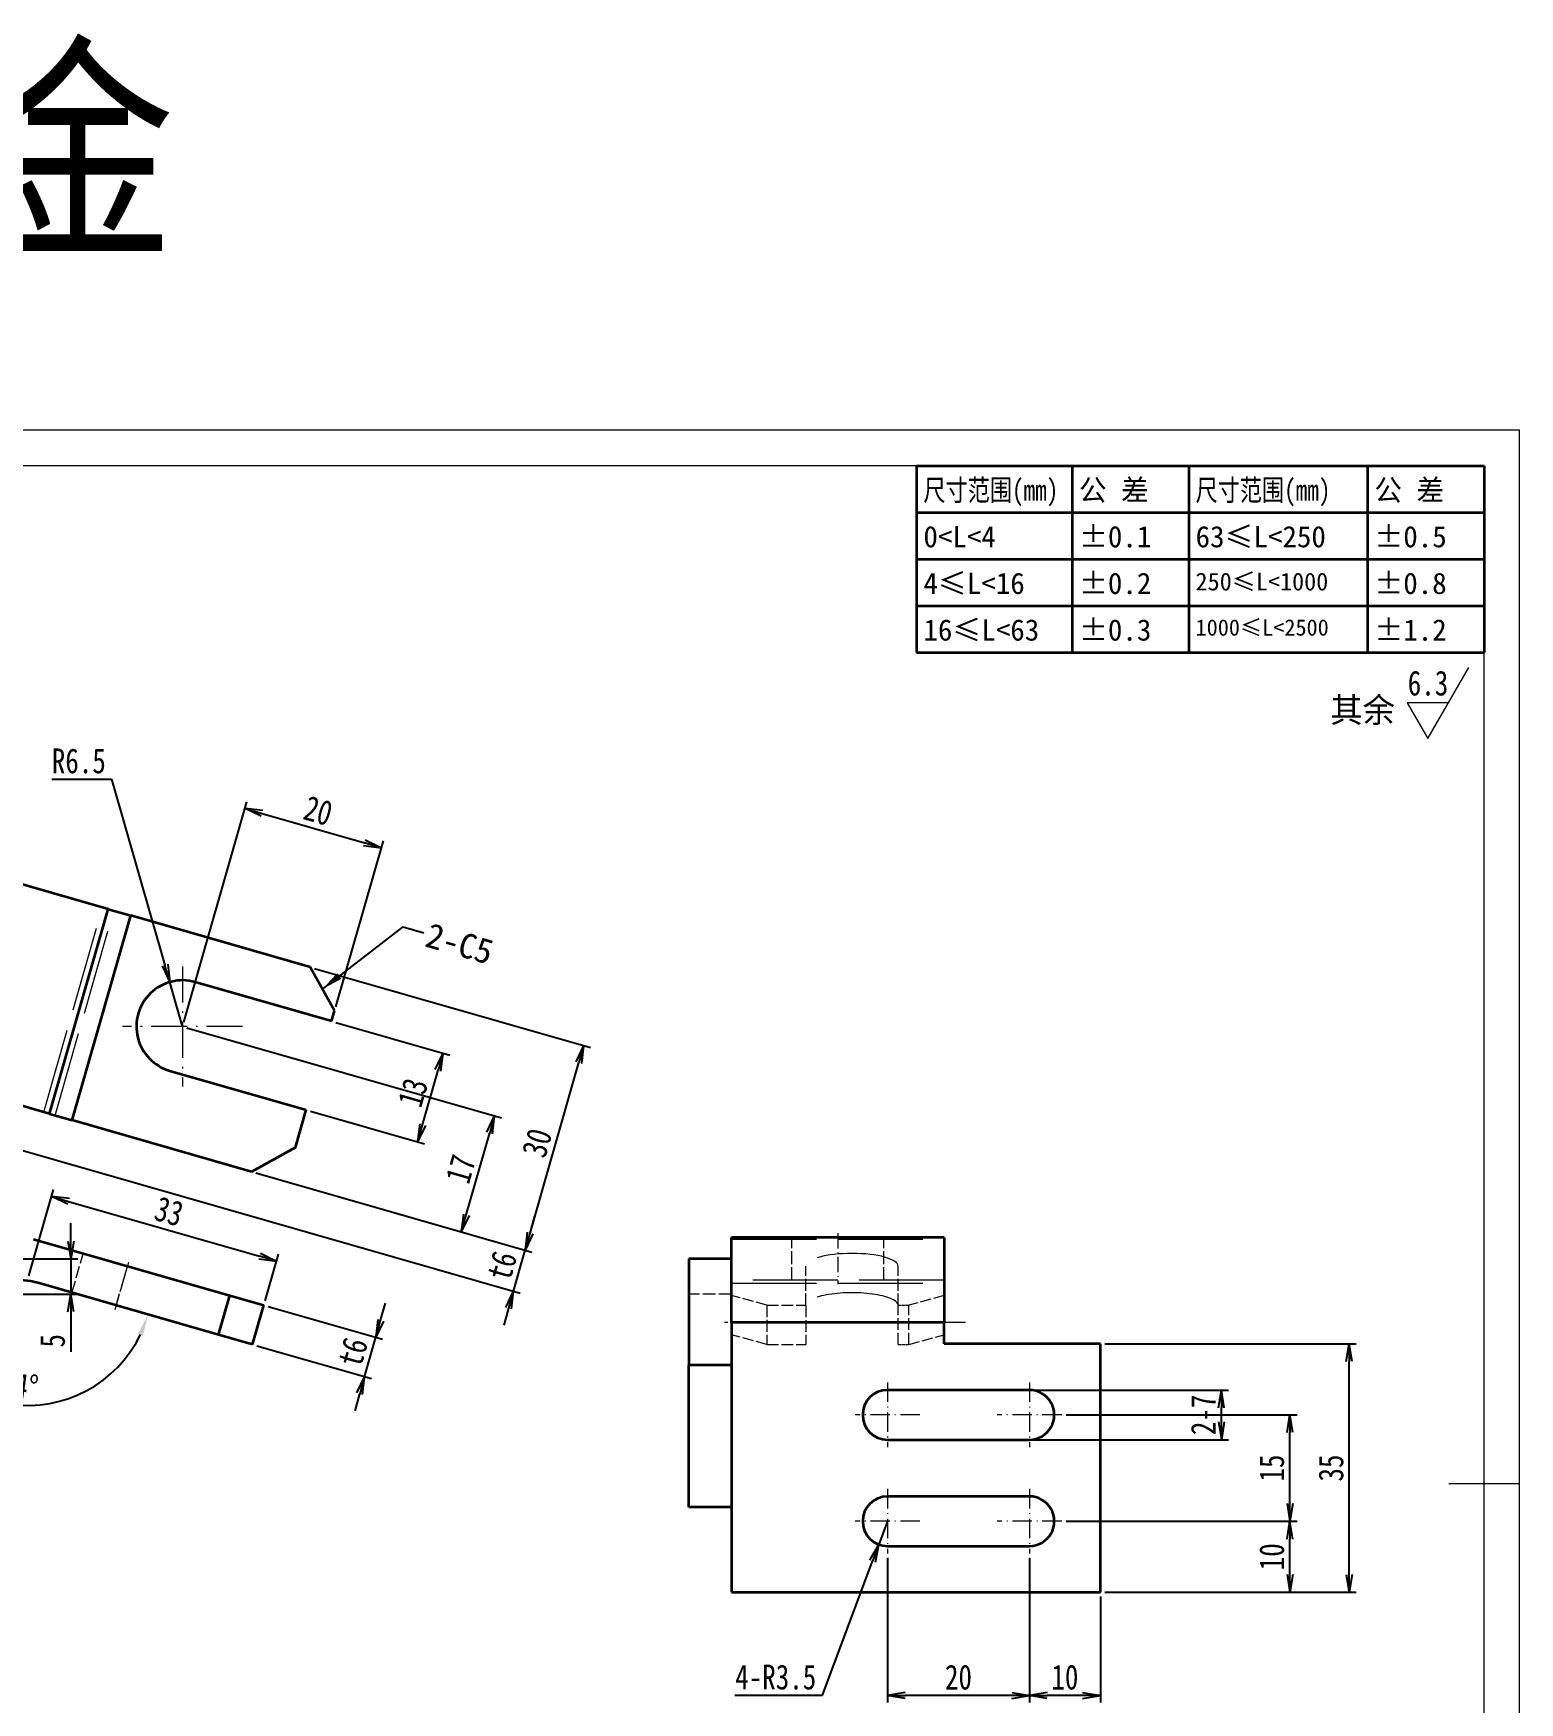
# Model space of a CAD drawing. Header units: millimetres. Extents: x -15766 to 80009, y -9701 to 15159.
# Drawn here: x 437.6 to 647.2, y 11249.4 to 11484.7 of the extents above; entities that cross this region are included whole.
import ezdxf
from ezdxf.enums import TextEntityAlignment as Align

# ---------------------------------------------------------------- set-up
doc = ezdxf.new("R2010")
doc.units = ezdxf.units.MM
for name, pattern in [('CENTER-HOKUTO_1', [16, 13, -1, 1, -1]), ('DASHDOT', [18.5, 12, -3, 0.5, -3]), ('DASHED', [15, 12, -3]), ('HIDDEN-HOKUTO_1', [2, 1, -1]), ('虚线', [2, 1, -1])]:
    doc.linetypes.add(name, pattern=pattern)
doc.layers.get('DEFPOINTS').update_dxf_attribs({"lineweight": 18})
for name, color, linetype, lineweight in [('AM_7', 2, 'CENTER-HOKUTO_1', 18), ('AM_HID', 1, 'HIDDEN-HOKUTO_1', 18), ('AM_VIS', 7, 'Continuous', 18), ('CDRAFT0', 7, 'Continuous', 18), ('DIM', 253, 'Continuous', 20), ('title_frame', 7, 'Continuous', 18), ('word_dim', 9, 'Continuous', 18), ('尺寸线层', 3, 'Continuous', 18), ('粗实线层', 7, 'Continuous', 35), ('粗实线层_1', 7, 'Continuous', 15), ('虚线层', 6, '虚线', 18)]:
    doc.layers.add(name, color=color, linetype=linetype, lineweight=lineweight)
doc.styles.add('DIM', font='', dxfattribs={"width": 0.8})
doc.styles.get('DIM').set_extended_font_data('NSimSun')
doc.dimstyles.new('1-1', dxfattribs={"dimtxt": 3.5, "dimasz": 3, "dimexe": 1, "dimexo": 0, "dimgap": 1, "dimtad": 1, "dimdsep": 46, "dimtxsty": 'DIM', "dimblk": '_CAXARROW', "dimcen": 0, "dimdle": 6, "dimclrd": 256, "dimclre": 256, "dimclrt": 3, "dimazin": 2, "dimtfac": 0.707107, "dimtmove": 0, "dimatfit": 3, "dimfxl": 0, "dimfrac": 2, "dimtolj": 1, "dimarcsym": 0})
doc.dimstyles.new('1-1$0', dxfattribs={"dimtxt": 3.5, "dimasz": 2.5, "dimexe": 1, "dimexo": 0.625, "dimgap": 0.8, "dimtad": 1, "dimdsep": 46, "dimtxsty": 'DIM', "dimblk": 'OPEN', "dimcen": 0, "dimdle": 5, "dimclrd": 256, "dimclre": 256, "dimclrt": 3, "dimazin": 3, "dimtfac": 0.5, "dimtmove": 0, "dimatfit": 3, "dimldrblk": 'OPEN', "dimfxl": 0, "dimtolj": 1, "dimarcsym": 0})
doc.dimstyles.new('1-1$4', dxfattribs={"dimtxt": 3.5, "dimasz": 2.5, "dimexe": 1, "dimexo": 0.625, "dimgap": 0.8, "dimtad": 1, "dimtih": 1, "dimtoh": 1, "dimzin": 12, "dimdsep": 46, "dimtxsty": 'DIM', "dimblk": 'OPEN', "dimcen": 0, "dimdle": 5, "dimclrd": 256, "dimclre": 256, "dimclrt": 3, "dimazin": 3, "dimtfac": 0.5, "dimtmove": 0, "dimatfit": 3, "dimldrblk": 'OPEN', "dimfxl": 0, "dimtolj": 1, "dimarcsym": 0})

# ---------------------------------------------------------------- blocks, each defined once
blk = doc.blocks.new('*X6')
at = {"layer": 'CDRAFT0'}
for p, q in [((420, 297), (0, 297)), ((420, 0), (420, 297))]:
    blk.add_line(p, q, dxfattribs=at)
at = {"layer": '粗实线层_1'}
for p, q in [((415, 292), (25, 292)), ((415, 5), (415, 292)), ((420, 148.5), (410, 148.5))]:
    blk.add_line(p, q, dxfattribs=at)
blk = doc.blocks.new('自由公差_1')
at = {"layer": '粗实线层'}
for p, q in [((-80, 0), (0, 0)), ((-80, 0), (-80, -26.3)), ((-58.08, 0), (-58.08, -26.3)), ((-41.64, 0), (-41.64, -26.3)), ((-16.44, 0), (-16.44, -26.3)), ((0, 0), (0, -26.3)), ((-80, -6.58), (0, -6.58)), ((-80, -13.15), (0, -13.15)), ((-80, -19.73), (0, -19.73)), ((-80, -26.3), (0, -26.3))]:
    blk.add_line(p, q, dxfattribs=at)
at = {"layer": '尺寸线层', "linetype": 'Continuous', "attachment_point": 1, "line_spacing_factor": 0.9}
for s, insert, char_height, width in [('{\\W0.8;尺寸范围(mm)}', (-79.04, -1.92), 3, 22.6032), ('公 差', (-57.12, -1.92), 3, 22.6032), ('{\\W0.8;尺寸范围(mm)}', (-40.68, -1.92), 3, 22.6032), ('公 差', (-15.48, -1.92), 3, 22.6032), ('0<L<4', (-79.04, -8.49), 3, 22.6032), ('%%P0.1', (-57.12, -8.49), 3, 12.7119), ('63≤L<250', (-40.68, -8.49), 3, 22.6032), ('%%P0.5', (-15.48, -8.49), 3, 12.5771), ('4≤L<16', (-79.04, -15.07), 3, 22.6032), ('%%P0.2', (-57.12, -15.07), 3, 12.4769), ('250≤L<1000', (-40.68, -15.07), 2.5, 22.6032), ('%%P0.8', (-15.48, -15.07), 3, 13.0759), ('16≤L<63', (-79.04, -21.64), 3, 22.6032), ('%%P0.3', (-57.12, -21.64), 3, 12.7119), ('1000≤L<2500', (-40.68, -21.64), 2.3, 22.6032), ('%%P1.2', (-15.48, -21.64), 3, 12.8764)]:
    blk.add_mtext(s, dxfattribs=dict(at, insert=insert, char_height=char_height, width=width))
blk = doc.blocks.new('_OPEN')
at = {"color": 0, "linetype": 'ByBlock', "lineweight": -2}
for p, q in [((-1, 0.166667), (0, 0)), ((-1, -0.166667), (0, 0)), ((0, 0), (-1, 0))]:
    blk.add_line(p, q, dxfattribs=at)
blk = doc.blocks.new('*D103')
at = {"layer": 'DEFPOINTS', "color": 0, "transparency": 16777216}
for p in [(471.93, 11311.66), (436.83, 11308.98), (470.15, 11305.43)]:
    blk.add_point(p, dxfattribs=at)
at = {"layer": 'DIM', "linetype": 'Continuous', "lineweight": -2, "transparency": 16777216}
for p, q in [((437.01, 11309.58), (440.48, 11321.72)), ((442.61, 11320.07), (469.53, 11312.35)), ((470.32, 11306.03), (472.21, 11312.63))]:
    blk.add_line(p, q, dxfattribs=at)
at = {"layer": 'DIM', "lineweight": -2, "transparency": 16777216, "xscale": 2.5, "yscale": 2.5, "zscale": 2.5}
for p, rotation in [((440.21, 11320.75), 164.0118487559746), ((471.93, 11311.66), 344.0118487559746)]:
    blk.add_blockref('_OPEN', p, dxfattribs=dict(at, rotation=rotation))
at = {"layer": 'DIM', "color": 3, "transparency": 16777216, "insert": (456.77, 11318.66), "char_height": 3.5, "attachment_point": 5, "rotation": 344.0118, "style": 'DIM'}
blk.add_mtext('\\A1;33', dxfattribs=at)
blk = doc.blocks.new('_CAXARROW')
blk.add_hatch(color=0).paths.add_polyline_path([(0, 0), (-1, 0.125), (-1, -0.125)], flags=0)
blk = doc.blocks.new('*D104')
at = {"layer": 'DEFPOINTS', "color": 0, "transparency": 16777216}
for p in [(308.83, 11308.98), (435.15, 11308.98), (438.45, 11308.52), (463.75, 11301.26), (426.62, 11294.57)]:
    blk.add_point(p, dxfattribs=at)
at = {"layer": 'DIM', "linetype": 'Continuous', "lineweight": -2, "transparency": 16777216}
blk.add_arc((436.83, 11308.98), 17.67, 189.7406, 334.26, dxfattribs=at)
at = {"layer": 'DIM', "lineweight": -2, "transparency": 16777216, "xscale": 3, "yscale": 3, "zscale": 3}
for p, rotation in [((419.17, 11308.98), 94.87038012568046), ((453.82, 11304.11), 69.13030084714102)]:
    blk.add_blockref('_CAXARROW', p, dxfattribs=dict(at, rotation=rotation))
at = {"layer": 'DIM', "color": 3, "transparency": 16777216, "insert": (434.76, 11294.21), "char_height": 3.5, "attachment_point": 5, "rotation": 352.0003, "style": 'DIM'}
blk.add_mtext('\\A1;164°', dxfattribs=at)
blk = doc.blocks.new('*D107')
at = {"layer": 'DEFPOINTS', "color": 0, "transparency": 16777216}
for p in [(470.15, 11305.43), (485.91, 11300.91), (468.56, 11299.89)]:
    blk.add_point(p, dxfattribs=at)
at = {"layer": 'DIM', "linetype": 'Continuous', "lineweight": -2, "transparency": 16777216}
for p, q in [((470.75, 11305.26), (486.88, 11300.63)), ((486.6, 11303.31), (487.29, 11305.71)), ((484.33, 11295.36), (485.91, 11300.91)), ((469.16, 11299.71), (485.29, 11295.09)), ((483.64, 11292.96), (482.95, 11290.56))]:
    blk.add_line(p, q, dxfattribs=at)
at = {"layer": 'DIM', "lineweight": -2, "transparency": 16777216, "xscale": 2.5, "yscale": 2.5, "zscale": 2.5}
for p, rotation in [((485.91, 11300.91), 253.9993028469677), ((484.33, 11295.36), 73.99930284696771)]:
    blk.add_blockref('_OPEN', p, dxfattribs=dict(at, rotation=rotation))
at = {"layer": 'DIM', "color": 3, "transparency": 16777216, "insert": (482.67, 11298.84), "char_height": 3.5, "attachment_point": 5, "rotation": 73.9993, "style": 'DIM'}
blk.add_mtext('\\A1;t6', dxfattribs=at)
blk = doc.blocks.new('*D111')
at = {"layer": 'DEFPOINTS', "color": 0, "transparency": 16777216}
for p in [(429.83, 11311.98), (442.91, 11311.98), (429.83, 11306.98)]:
    blk.add_point(p, dxfattribs=at)
at = {"layer": 'DIM', "linetype": 'Continuous', "lineweight": -2, "transparency": 16777216}
for p, q in [((442.91, 11314.48), (442.91, 11316.98)), ((430.46, 11311.98), (443.91, 11311.98)), ((442.91, 11311.98), (442.91, 11306.98)), ((430.46, 11306.98), (443.91, 11306.98)), ((442.91, 11304.48), (442.91, 11298.87))]:
    blk.add_line(p, q, dxfattribs=at)
at = {"layer": 'DIM', "lineweight": -2, "transparency": 16777216, "xscale": 2.5, "yscale": 2.5, "zscale": 2.5}
for p, rotation in [((442.91, 11311.98), 270), ((442.91, 11306.98), 90)]:
    blk.add_blockref('_OPEN', p, dxfattribs=dict(at, rotation=rotation))
at = {"layer": 'DIM', "color": 3, "transparency": 16777216, "insert": (440.36, 11300.42), "char_height": 3.5, "attachment_point": 5, "rotation": 90, "style": 'DIM'}
blk.add_mtext('\\A1;5', dxfattribs=at)
blk = doc.blocks.new('*D112')
at = {"layer": 'DEFPOINTS', "color": 0, "transparency": 16777216}
for p in [(476.67, 11353.09), (515.24, 11342.03), (468.4, 11324.25)]:
    blk.add_point(p, dxfattribs=at)
at = {"layer": 'DIM', "linetype": 'Continuous', "lineweight": -2, "transparency": 16777216}
for p, q in [((477.27, 11352.91), (516.2, 11341.75)), ((507.66, 11315.59), (514.55, 11339.62)), ((469, 11324.08), (507.93, 11312.91))]:
    blk.add_line(p, q, dxfattribs=at)
at = {"layer": 'DIM', "lineweight": -2, "transparency": 16777216, "xscale": 2.5, "yscale": 2.5, "zscale": 2.5}
for p, rotation in [((515.24, 11342.03), 74.00057022967104), ((506.97, 11313.19), 254.000570229671)]:
    blk.add_blockref('_OPEN', p, dxfattribs=dict(at, rotation=rotation))
at = {"layer": 'DIM', "color": 3, "transparency": 16777216, "insert": (508.65, 11328.31), "char_height": 3.5, "attachment_point": 5, "rotation": 74.0006, "style": 'DIM'}
blk.add_mtext('\\A1;30', dxfattribs=at)
blk = doc.blocks.new('*D113')
at = {"layer": 'DEFPOINTS', "color": 0, "transparency": 16777216}
for p in [(458.67, 11344.72), (502.66, 11332.11), (468.4, 11324.25)]:
    blk.add_point(p, dxfattribs=at)
at = {"layer": 'DIM', "linetype": 'Continuous', "lineweight": -2, "transparency": 16777216}
for p, q in [((459.27, 11344.55), (503.62, 11331.84)), ((498.66, 11318.17), (501.97, 11329.71)), ((469, 11324.08), (498.93, 11315.49))]:
    blk.add_line(p, q, dxfattribs=at)
at = {"layer": 'DIM', "lineweight": -2, "transparency": 16777216, "xscale": 2.5, "yscale": 2.5, "zscale": 2.5}
for p, rotation in [((502.66, 11332.11), 74.00057022967104), ((497.97, 11315.77), 254.000570229671)]:
    blk.add_blockref('_OPEN', p, dxfattribs=dict(at, rotation=rotation))
at = {"layer": 'DIM', "color": 3, "transparency": 16777216, "insert": (497.86, 11324.64), "char_height": 3.5, "attachment_point": 5, "rotation": 74.0006, "style": 'DIM'}
blk.add_mtext('\\A1;17', dxfattribs=at)
blk = doc.blocks.new('*D114')
at = {"layer": 'DEFPOINTS', "color": 0, "transparency": 16777216}
for p in [(486.7, 11369.92), (480.1, 11346.9), (458.67, 11344.72)]:
    blk.add_point(p, dxfattribs=at)
at = {"layer": 'DIM', "linetype": 'Continuous', "lineweight": -2, "transparency": 16777216}
for p, q in [((458.84, 11345.33), (467.75, 11376.4)), ((469.88, 11374.75), (484.3, 11370.61)), ((480.27, 11347.5), (486.98, 11370.89))]:
    blk.add_line(p, q, dxfattribs=at)
at = {"layer": 'DIM', "lineweight": -2, "transparency": 16777216, "xscale": 2.5, "yscale": 2.5, "zscale": 2.5}
for p, rotation in [((467.48, 11375.44), 164.0005702297511), ((486.7, 11369.92), 344.0005702297511)]:
    blk.add_blockref('_OPEN', p, dxfattribs=dict(at, rotation=rotation))
at = {"layer": 'DIM', "color": 3, "transparency": 16777216, "insert": (477.79, 11375.13), "char_height": 3.5, "attachment_point": 5, "rotation": 344.0006, "style": 'DIM'}
blk.add_mtext('\\A1;20', dxfattribs=at)
blk = doc.blocks.new('*D115')
at = {"layer": 'DEFPOINTS', "color": 0, "transparency": 16777216}
for p in [(433.9, 11327.9), (468.4, 11324.25), (506.97, 11313.19)]:
    blk.add_point(p, dxfattribs=at)
at = {"layer": 'DIM', "linetype": 'Continuous', "lineweight": -2, "transparency": 16777216}
for p, q in [((434.5, 11327.73), (506.28, 11307.15)), ((469, 11324.08), (507.93, 11312.91)), ((507.66, 11315.59), (508.35, 11318)), ((505.32, 11307.42), (506.97, 11313.19)), ((504.63, 11305.02), (503.94, 11302.62))]:
    blk.add_line(p, q, dxfattribs=at)
at = {"layer": 'DIM', "lineweight": -2, "transparency": 16777216, "xscale": 2.5, "yscale": 2.5, "zscale": 2.5}
for p, rotation in [((506.97, 11313.19), 254.000570229671), ((505.32, 11307.42), 74.00057022967107)]:
    blk.add_blockref('_OPEN', p, dxfattribs=dict(at, rotation=rotation))
at = {"layer": 'DIM', "color": 3, "transparency": 16777216, "insert": (503.69, 11311.01), "char_height": 3.5, "attachment_point": 5, "rotation": 74.0006, "style": 'DIM'}
blk.add_mtext('\\A1;t6', dxfattribs=at)
blk = doc.blocks.new('*D116')
at = {"layer": 'DEFPOINTS', "color": 0, "transparency": 16777216}
for p in [(479.69, 11345.46), (495.39, 11340.96), (476.1, 11332.96)]:
    blk.add_point(p, dxfattribs=at)
at = {"layer": 'DIM', "linetype": 'Continuous', "lineweight": -2, "transparency": 16777216}
for p, q in [((480.29, 11345.29), (496.36, 11340.68)), ((492.5, 11330.86), (494.71, 11338.55)), ((476.7, 11332.79), (492.77, 11328.18))]:
    blk.add_line(p, q, dxfattribs=at)
at = {"layer": 'DIM', "lineweight": -2, "transparency": 16777216, "xscale": 2.5, "yscale": 2.5, "zscale": 2.5}
for p, rotation in [((495.39, 11340.96), 74.00057022967104), ((491.81, 11328.46), 254.000570229671)]:
    blk.add_blockref('_OPEN', p, dxfattribs=dict(at, rotation=rotation))
at = {"layer": 'DIM', "color": 3, "transparency": 16777216, "insert": (491.15, 11335.41), "char_height": 3.5, "attachment_point": 5, "rotation": 74.0006, "style": 'DIM'}
blk.add_mtext('\\A1;13', dxfattribs=at)
blk = doc.blocks.new('*D117')
at = {"layer": 'DEFPOINTS', "color": 0, "transparency": 16777216}
for p in [(456.87, 11350.97), (458.67, 11344.72)]:
    blk.add_point(p, dxfattribs=at)
at = {"layer": 'DIM', "linetype": 'Continuous', "lineweight": -2, "transparency": 16777216}
for p, q in [((440.25, 11379.58), (448.64, 11379.58)), ((448.64, 11379.58), (456.18, 11353.37)), ((458.67, 11344.72), (456.87, 11350.97))]:
    blk.add_line(p, q, dxfattribs=at)
at = {"layer": 'DIM', "lineweight": -2, "transparency": 16777216, "xscale": 2.5, "yscale": 2.5, "zscale": 2.5, "rotation": 286.0454332239885}
blk.add_blockref('_OPEN', (456.87, 11350.97), dxfattribs=at)
at = {"layer": 'DIM', "color": 3, "transparency": 16777216, "insert": (444.05, 11382.13), "char_height": 3.5, "attachment_point": 5, "style": 'DIM'}
blk.add_mtext('\\A1;R6.5', dxfattribs=at)
blk = doc.blocks.new('*D122')
at = {"layer": 'DEFPOINTS', "color": 0, "transparency": 16777216}
for p in [(588.05, 11299.98), (623.13, 11299.98), (588.05, 11264.98)]:
    blk.add_point(p, dxfattribs=at)
at = {"layer": 'DIM', "linetype": 'Continuous', "lineweight": -2, "transparency": 16777216}
for p, q in [((588.67, 11299.98), (624.13, 11299.98)), ((623.13, 11267.48), (623.13, 11297.48)), ((588.67, 11264.98), (624.13, 11264.98))]:
    blk.add_line(p, q, dxfattribs=at)
at = {"layer": 'DIM', "lineweight": -2, "transparency": 16777216, "xscale": 2.5, "yscale": 2.5, "zscale": 2.5}
for p, rotation in [((623.13, 11299.98), 90), ((623.13, 11264.98), 270)]:
    blk.add_blockref('_OPEN', p, dxfattribs=dict(at, rotation=rotation))
at = {"layer": 'DIM', "color": 3, "transparency": 16777216, "insert": (620.58, 11282.48), "char_height": 3.5, "attachment_point": 5, "rotation": 90, "style": 'DIM'}
blk.add_mtext('\\A1;35', dxfattribs=at)
blk = doc.blocks.new('*D123')
at = {"layer": 'DEFPOINTS', "color": 0, "transparency": 16777216}
for p in [(578.05, 11270.43), (588.05, 11264.98), (578.05, 11250.44)]:
    blk.add_point(p, dxfattribs=at)
at = {"layer": 'DIM', "linetype": 'Continuous', "lineweight": -2, "transparency": 16777216}
for p, q in [((578.05, 11269.81), (578.05, 11249.44)), ((588.05, 11264.36), (588.05, 11249.44)), ((585.55, 11250.44), (580.55, 11250.44))]:
    blk.add_line(p, q, dxfattribs=at)
at = {"layer": 'DIM', "lineweight": -2, "transparency": 16777216, "xscale": 2.5, "yscale": 2.5, "zscale": 2.5, "rotation": 180}
blk.add_blockref('_OPEN', (578.05, 11250.44), dxfattribs=at)
at = {"layer": 'DIM', "lineweight": -2, "transparency": 16777216, "xscale": 2.5, "yscale": 2.5, "zscale": 2.5}
blk.add_blockref('_OPEN', (588.05, 11250.44), dxfattribs=at)
at = {"layer": 'DIM', "color": 3, "transparency": 16777216, "insert": (583.05, 11252.99), "char_height": 3.5, "attachment_point": 5, "style": 'DIM'}
blk.add_mtext('\\A1;10', dxfattribs=at)
blk = doc.blocks.new('*D124')
at = {"layer": 'DEFPOINTS', "color": 0, "transparency": 16777216}
for p in [(558.05, 11270.43), (578.05, 11270.43), (558.05, 11250.44)]:
    blk.add_point(p, dxfattribs=at)
at = {"layer": 'DIM', "linetype": 'Continuous', "lineweight": -2, "transparency": 16777216}
for p, q in [((558.05, 11269.81), (558.05, 11249.44)), ((578.05, 11269.81), (578.05, 11249.44)), ((575.55, 11250.44), (560.55, 11250.44))]:
    blk.add_line(p, q, dxfattribs=at)
at = {"layer": 'DIM', "lineweight": -2, "transparency": 16777216, "xscale": 2.5, "yscale": 2.5, "zscale": 2.5, "rotation": 180}
blk.add_blockref('_OPEN', (558.05, 11250.44), dxfattribs=at)
at = {"layer": 'DIM', "lineweight": -2, "transparency": 16777216, "xscale": 2.5, "yscale": 2.5, "zscale": 2.5}
blk.add_blockref('_OPEN', (578.05, 11250.44), dxfattribs=at)
at = {"layer": 'DIM', "color": 3, "transparency": 16777216, "insert": (568.05, 11252.99), "char_height": 3.5, "attachment_point": 5, "style": 'DIM'}
blk.add_mtext('\\A1;20', dxfattribs=at)
blk = doc.blocks.new('*D125')
at = {"layer": 'DEFPOINTS', "color": 0, "transparency": 16777216}
for p in [(582.6, 11274.98), (614.78, 11274.98), (588.05, 11264.98)]:
    blk.add_point(p, dxfattribs=at)
at = {"layer": 'DIM', "linetype": 'Continuous', "lineweight": -2, "transparency": 16777216}
for p, q in [((583.23, 11274.98), (615.78, 11274.98)), ((614.78, 11267.48), (614.78, 11272.48)), ((588.67, 11264.98), (615.78, 11264.98))]:
    blk.add_line(p, q, dxfattribs=at)
at = {"layer": 'DIM', "lineweight": -2, "transparency": 16777216, "xscale": 2.5, "yscale": 2.5, "zscale": 2.5}
for p, rotation in [((614.78, 11274.98), 90), ((614.78, 11264.98), 270)]:
    blk.add_blockref('_OPEN', p, dxfattribs=dict(at, rotation=rotation))
at = {"layer": 'DIM', "color": 3, "transparency": 16777216, "insert": (612.23, 11269.98), "char_height": 3.5, "attachment_point": 5, "rotation": 90, "style": 'DIM'}
blk.add_mtext('\\A1;10', dxfattribs=at)
blk = doc.blocks.new('*D126')
at = {"layer": 'DEFPOINTS', "color": 0, "transparency": 16777216}
for p in [(582.6, 11289.98), (614.78, 11289.98), (582.6, 11274.98)]:
    blk.add_point(p, dxfattribs=at)
at = {"layer": 'DIM', "linetype": 'Continuous', "lineweight": -2, "transparency": 16777216}
for p, q in [((583.23, 11289.98), (615.78, 11289.98)), ((614.78, 11277.48), (614.78, 11287.48)), ((583.23, 11274.98), (615.78, 11274.98))]:
    blk.add_line(p, q, dxfattribs=at)
at = {"layer": 'DIM', "lineweight": -2, "transparency": 16777216, "xscale": 2.5, "yscale": 2.5, "zscale": 2.5}
for p, rotation in [((614.78, 11289.98), 90), ((614.78, 11274.98), 270)]:
    blk.add_blockref('_OPEN', p, dxfattribs=dict(at, rotation=rotation))
at = {"layer": 'DIM', "color": 3, "transparency": 16777216, "insert": (612.23, 11282.48), "char_height": 3.5, "attachment_point": 5, "rotation": 90, "style": 'DIM'}
blk.add_mtext('\\A1;15', dxfattribs=at)
blk = doc.blocks.new('*D127')
at = {"layer": 'DEFPOINTS', "color": 0, "transparency": 16777216}
for p in [(578.05, 11293.48), (605.11, 11293.48), (578.05, 11286.48)]:
    blk.add_point(p, dxfattribs=at)
at = {"layer": 'DIM', "linetype": 'Continuous', "lineweight": -2, "transparency": 16777216}
for p, q in [((578.67, 11293.48), (606.11, 11293.48)), ((605.11, 11288.98), (605.11, 11290.98)), ((578.67, 11286.48), (606.11, 11286.48))]:
    blk.add_line(p, q, dxfattribs=at)
at = {"layer": 'DIM', "lineweight": -2, "transparency": 16777216, "xscale": 2.5, "yscale": 2.5, "zscale": 2.5}
for p, rotation in [((605.11, 11293.48), 90), ((605.11, 11286.48), 270)]:
    blk.add_blockref('_OPEN', p, dxfattribs=dict(at, rotation=rotation))
at = {"layer": 'DIM', "color": 3, "transparency": 16777216, "insert": (602.56, 11289.98), "char_height": 3.5, "attachment_point": 5, "rotation": 90, "style": 'DIM'}
blk.add_mtext('\\A1;2-7', dxfattribs=at)
blk = doc.blocks.new('*D128')
at = {"layer": 'DEFPOINTS', "color": 0, "transparency": 16777216}
for p in [(558.05, 11274.98), (556.82, 11271.7)]:
    blk.add_point(p, dxfattribs=at)
at = {"layer": 'DIM', "linetype": 'Continuous', "lineweight": -2, "transparency": 16777216}
for p, q in [((558.05, 11274.98), (556.82, 11271.7)), ((548.87, 11250.45), (555.95, 11269.36)), ((536.51, 11250.45), (548.87, 11250.45))]:
    blk.add_line(p, q, dxfattribs=at)
at = {"layer": 'DIM', "lineweight": -2, "transparency": 16777216, "xscale": 2.5, "yscale": 2.5, "zscale": 2.5, "rotation": 69.48065657967841}
blk.add_blockref('_OPEN', (556.82, 11271.7), dxfattribs=at)
at = {"layer": 'DIM', "color": 3, "transparency": 16777216, "insert": (542.29, 11253), "char_height": 3.5, "attachment_point": 5, "style": 'DIM'}
blk.add_mtext('\\A1;4-R3.5', dxfattribs=at)

msp = doc.modelspace()

# ---------------------------------------------------------------- linework, layer by layer
at = {"layer": 'AM_7', "linetype": 'DASHDOT', "lineweight": 13, "ltscale": 0.422501}
msp.add_line((458.66904, 11353.17446), (458.66904, 11336.27444), dxfattribs=at)
at = {"layer": 'AM_7', "linetype": 'DASHDOT', "lineweight": 13, "ltscale": 0.42251}
msp.add_line((467.12021, 11344.72439), (450.21982, 11344.72439), dxfattribs=at)
at = {"layer": 'AM_7', "linetype": 'DASHDOT', "lineweight": 13, "ltscale": 0.180011}
msp.add_line((551.04945, 11315.58143), (551.04945, 11308.381), dxfattribs=at)
at = {"layer": 'AM_7', "linetype": 'DASHDOT', "lineweight": 13, "ltscale": 0.17302}
msp.add_line((449.1725, 11304.84389), (451.07875, 11311.49696), dxfattribs=at)
at = {"layer": 'AM_7', "linetype": 'DASHDOT', "lineweight": 13}
msp.add_line((569.04945, 11302.98134), (533.04945, 11302.98134), dxfattribs=at)
at = {"layer": 'AM_7', "linetype": 'DASHDOT', "lineweight": 13, "ltscale": 0.227502}
for p, q in [((558.04945, 11294.53139), (558.04945, 11285.43129)), ((578.04945, 11294.53139), (578.04945, 11285.43129)), ((558.04945, 11279.53139), (558.04945, 11270.43129)), ((578.04945, 11279.53139), (578.04945, 11270.43129))]:
    msp.add_line(p, q, dxfattribs=at)
at = {"layer": 'AM_7', "linetype": 'DASHDOT', "lineweight": 13, "ltscale": 0.22749}
for p, q in [((562.60024, 11289.98134), (553.50063, 11289.98134)), ((582.60024, 11289.98134), (573.50063, 11289.98134)), ((562.60024, 11274.98134), (553.50063, 11274.98134)), ((582.60024, 11274.98134), (573.50063, 11274.98134))]:
    msp.add_line(p, q, dxfattribs=at)
at = {"layer": 'AM_HID', "linetype": 'DASHED', "lineweight": 13}
for p, q in [((439.11825, 11332.64553), (447.38779, 11361.48342)), ((440.7081, 11332.1896), (448.97763, 11361.02749)), ((536.04945, 11314.74916), (566.04945, 11314.74916)), ((566.04945, 11308.98134), (536.04945, 11308.98134)), ((536.04945, 11308.51674), (566.04945, 11308.51674)), ((566.04945, 11302.98134), (536.04945, 11302.98134)), ((536.04945, 11276.98134), (536.04945, 11296.98134))]:
    msp.add_line(p, q, dxfattribs=at)
at = {"layer": 'AM_HID', "linetype": 'DASHED', "lineweight": 13, "ltscale": 0.15}
for p, q in [((544.54945, 11308.98134), (544.54945, 11314.98134)), ((557.54945, 11308.98134), (557.54945, 11314.98134)), ((536.04945, 11306.98134), (530.04945, 11306.98134))]:
    msp.add_line(p, q, dxfattribs=at)
at = {"layer": 'AM_HID', "linetype": 'DASHED', "lineweight": 13, "ltscale": 0.144185}
msp.add_line((443.08266, 11307.19008), (444.6725, 11312.73402), dxfattribs=at)
at = {"layer": 'AM_HID', "linetype": 'DASHED', "lineweight": 13, "ltscale": 0.375}
msp.add_line((536.04945, 11311.98134), (536.04945, 11296.98134), dxfattribs=at)
at = {"layer": 'AM_HID', "linetype": 'DASHED', "lineweight": 13, "ltscale": 0.144191}
for p, q in [((449.3307, 11305.39833), (450.92055, 11310.94252)), ((449.3307, 11305.39833), (450.92055, 11310.94252)), ((465.34047, 11306.808), (463.75063, 11301.26381))]:
    msp.add_line(p, q, dxfattribs=at)
at = {"layer": 'AM_HID', "linetype": 'DASHED', "lineweight": 13, "ltscale": 0.138605}
for p, q in [((546.54945, 11305.39833), (546.54945, 11310.94252)), ((559.54945, 11305.39833), (559.54945, 11310.94252)), ((541.04945, 11305.42982), (541.04945, 11299.88563)), ((561.04945, 11299.88563), (561.04945, 11305.42982))]:
    msp.add_line(p, q, dxfattribs=at)
at = {"layer": 'AM_HID', "linetype": 'DASHED', "lineweight": 13, "ltscale": 0.129661}
for p, q in [((541.04945, 11305.42982), (536.04945, 11306.808)), ((566.04945, 11306.808), (561.04945, 11305.42982)), ((541.04945, 11299.88563), (536.04945, 11301.26381)), ((561.04945, 11299.88563), (566.04945, 11301.26381))]:
    msp.add_line(p, q, dxfattribs=at)
at = {"layer": 'AM_HID', "linetype": 'DASHED', "lineweight": 13, "ltscale": 0.1375}
for p, q in [((541.04945, 11305.42982), (546.54945, 11305.42982)), ((541.04945, 11299.88563), (546.54945, 11299.88563))]:
    msp.add_line(p, q, dxfattribs=at)
at = {"layer": 'AM_HID', "linetype": 'DASHED', "lineweight": 13, "ltscale": 0.137817}
for p, q in [((546.54945, 11305.39833), (546.54945, 11299.88563)), ((559.54945, 11299.88563), (559.54945, 11305.39833))]:
    msp.add_line(p, q, dxfattribs=at)
at = {"layer": 'AM_HID', "linetype": 'DASHED', "lineweight": 13, "ltscale": 0.0375}
for p, q in [((559.54945, 11305.42982), (561.04945, 11305.42982)), ((559.54945, 11299.88563), (561.04945, 11299.88563))]:
    msp.add_line(p, q, dxfattribs=at)
at = {"layer": 'AM_HID', "linetype": 'DASHED', "lineweight": 13}
for centre, major_axis, start_param, end_param in [((553.04945, 11310.94252), (-6.5, 0), 3.141594064, 6.283186717), ((553.04945, 11305.39833), (6.5, 0), 0.00000141, 3.141594064)]:
    msp.add_ellipse(centre, major_axis=major_axis, ratio=0.275635536, start_param=start_param, end_param=end_param, dxfattribs=at)
at = {"layer": 'AM_VIS', "lineweight": 35}
for p, q in [((448.19833, 11361.251), (337.59482, 11392.96536)), ((439.9288, 11332.41311), (448.19833, 11361.251)), ((443.10849, 11331.50137), (451.37802, 11360.33926)), ((476.67099, 11353.08633), (451.37802, 11360.33926)), ((468.40341, 11324.24844), (443.10849, 11331.50137)), ((437.64516, 11314.74916), (465.33852, 11306.808)), ((566.04945, 11314.98134), (536.04945, 11314.98134)), ((463.75063, 11301.26381), (438.45481, 11308.51699)), ((566.04945, 11302.98134), (536.04945, 11302.98134)), ((536.04945, 11302.98134), (536.04945, 11264.98134)), ((588.04945, 11299.98134), (566.04945, 11299.98134)), ((588.04945, 11264.98134), (588.04945, 11299.98134)), ((530.04945, 11276.98134), (530.04945, 11296.98134)), ((578.04945, 11293.48134), (558.04945, 11293.48134)), ((558.04945, 11286.48134), (578.04945, 11286.48134)), ((578.04945, 11278.48134), (558.04945, 11278.48134)), ((558.04945, 11271.48134), (578.04945, 11271.48134)), ((536.04945, 11264.98134), (588.04945, 11264.98134))]:
    msp.add_line(p, q, dxfattribs=at)
at = {"layer": 'AM_VIS', "lineweight": 35, "ltscale": 0.082696}
for p, q in [((448.19833, 11361.251), (451.37802, 11360.33926)), ((439.9288, 11332.41311), (443.10849, 11331.50137))]:
    msp.add_line(p, q, dxfattribs=at)
at = {"layer": 'AM_VIS', "lineweight": 35, "ltscale": 0.176795}
msp.add_line((480.10068, 11346.90188), (476.67099, 11353.08633), dxfattribs=at)
at = {"layer": 'AM_VIS', "lineweight": 35, "ltscale": 0.499985}
for p, q in [((479.68661, 11345.45999), (460.462, 11350.97268)), ((456.87802, 11338.47622), (476.10263, 11332.96353))]:
    msp.add_line(p, q, dxfattribs=at)
at = {"layer": 'AM_VIS', "lineweight": 35, "ltscale": 0.037504}
msp.add_line((479.68661, 11345.45999), (480.10068, 11346.90188), dxfattribs=at)
at = {"layer": 'AM_VIS', "lineweight": 35, "ltscale": 0.113886}
msp.add_line((439.9288, 11332.41311), (435.54989, 11333.66897), dxfattribs=at)
at = {"layer": 'AM_VIS', "lineweight": 35, "ltscale": 0.137496}
msp.add_line((474.587, 11327.67666), (476.10263, 11332.96353), dxfattribs=at)
at = {"layer": 'AM_VIS', "lineweight": 35, "ltscale": 0.176758}
msp.add_line((474.587, 11327.67666), (468.40341, 11324.24844), dxfattribs=at)
at = {"layer": 'AM_VIS', "lineweight": 35, "ltscale": 0.3}
for p, q in [((536.04945, 11302.98134), (536.04945, 11314.98134)), ((566.04945, 11314.98134), (566.04945, 11302.98134))]:
    msp.add_line(p, q, dxfattribs=at)
at = {"layer": 'AM_VIS', "lineweight": 35, "ltscale": 0.375}
msp.add_line((530.04945, 11311.98134), (530.04945, 11296.98134), dxfattribs=at)
at = {"layer": 'AM_VIS', "lineweight": 35, "ltscale": 0.15}
for p, q in [((536.04945, 11311.98134), (530.04945, 11311.98134)), ((536.04945, 11296.98134), (530.04945, 11296.98134)), ((536.04945, 11276.98134), (530.04945, 11276.98134))]:
    msp.add_line(p, q, dxfattribs=at)
at = {"layer": 'AM_VIS', "lineweight": 35, "ltscale": 0.144177}
msp.add_line((463.75063, 11301.26381), (465.33852, 11306.808), dxfattribs=at)
at = {"layer": 'AM_VIS', "lineweight": 35, "ltscale": 0.125008}
msp.add_line((465.33852, 11306.808), (470.14516, 11305.42982), dxfattribs=at)
at = {"layer": 'AM_VIS', "lineweight": 35, "ltscale": 0.144191}
msp.add_line((468.55531, 11299.88563), (470.14516, 11305.42982), dxfattribs=at)
at = {"layer": 'AM_VIS', "lineweight": 35, "ltscale": 0.075}
msp.add_line((566.04945, 11299.98134), (566.04945, 11302.98134), dxfattribs=at)
at = {"layer": 'AM_VIS', "lineweight": 35, "ltscale": 0.124961}
msp.add_line((468.55531, 11299.88563), (463.75063, 11301.26381), dxfattribs=at)
at = {"layer": 'AM_VIS', "lineweight": 35}
for centre, radius, start, end in [((458.66904, 11344.72439), 6.5, 74.0001819, 254.0001837), ((435.14711, 11296.98158), 12, 74.0001068, 90.0001118), ((558.04945, 11289.98134), 3.5, 90.0000025, 269.9999975), ((578.04945, 11289.98134), 3.5, 269.9999975, 90.0000025), ((558.04945, 11274.98134), 3.5, 90.0000025, 269.9999975), ((578.04945, 11274.98134), 3.5, 269.9999975, 90.0000025)]:
    msp.add_arc(centre, radius, start, end, dxfattribs=at)
at = {"layer": 'DIM'}
for p, q in [((634.20859, 11385.32085), (639.9821, 11395.32085)), ((637.09535, 11390.32085), (631.32184, 11390.32085)), ((631.32184, 11390.32085), (634.20859, 11385.32085))]:
    msp.add_line(p, q, dxfattribs=at)
at = {"layer": '虚线层', "lineweight": 35}
msp.add_line((438.45481, 11308.51699), (436.83453, 11308.98158), dxfattribs=at)

# ---------------------------------------------------------------- block references
at = {"layer": 'title_frame'}
for name, p in [('*X6', (227.15348, 11131.74841)), ('自由公差_1', (642.15348, 11423.74841))]:
    msp.add_blockref(name, p, dxfattribs=at)

# ---------------------------------------------------------------- texts
at = {"layer": 'DIM', "insert": (403.02855, 11480.74263), "char_height": 25, "width": 104.980501, "attachment_point": 1, "style": 'DIM'}
msp.add_mtext('{\\C3;钣金}', dxfattribs=at)
at = {"layer": 'DIM', "color": 3, "insert": (493.63261, 11359.41211), "char_height": 3.5, "attachment_point": 1, "rotation": 344.0005702}
msp.add_mtext('\\A1;2-C5', dxfattribs=at)
at = {"layer": 'DIM', "color": 2, "style": 'DIM', "width": 0.8}
msp.add_attdef('6.3', text='0.0', height=3.5, dxfattribs=at).set_placement((637.09535, 11390.32085), align=Align.BOTTOM_RIGHT)
at = {"layer": 'word_dim', "linetype": 'Continuous', "insert": (620.46863, 11391.08671), "char_height": 3.5, "width": 10.860604, "attachment_point": 1}
msp.add_mtext('{\\C3;其余}', dxfattribs=at)

# ---------------------------------------------------------------- dimensions: what is measured, and where the dimension line sits
at = {"layer": 'DIM'}
dim = msp.add_radius_dim(center=(458.66904, 11344.72439), mpoint=(456.87244, 11350.97117), dimstyle='1-1$4', dxfattribs=at)
dim.commit()
dim.dimension.update_dxf_attribs({"geometry": '*D117', "text_midpoint": (444.04779, 11379.58377), "dimtype": 164})
for base, p1, p2, angle, picture, middle in [((486.70218, 11369.92493), (458.66904, 11344.72439), (480.10068, 11346.90188), 344.0005702, '*D114', (477.79177, 11375.13261)), ((515.23935, 11342.02744), (468.40341, 11324.24844), (476.67273, 11353.08583), 74.0005702, '*D112', (508.65376, 11328.31152)), ((495.39425, 11340.95606), (476.10263, 11332.96353), (479.68606, 11345.46015), 74.0005702, '*D116', (491.15141, 11335.41058)), ((502.6562, 11332.11175), (468.40341, 11324.24844), (458.66904, 11344.72439), 74.0005702, '*D113', (497.86218, 11324.64398)), ((471.93163, 11311.66485), (436.83453, 11308.98158), (470.14516, 11305.42982), 344.0118488, '*D103', (456.77204, 11318.66101)), ((623.13315, 11299.98134), (588.04945, 11264.98134), (588.04945, 11299.98134), 90, '*D122', (620.58315, 11282.48134)), ((614.78097, 11289.98134), (582.60024, 11274.98134), (582.60024, 11289.98134), 90, '*D126', (612.23097, 11282.48134)), ((614.78097, 11274.98134), (588.04945, 11264.98134), (582.60024, 11274.98134), 90, '*D125', (612.23097, 11269.98134))]:
    dim = msp.add_linear_dim(base=base, p1=p1, p2=p2, angle=angle, dimstyle='1-1$0', dxfattribs=at)
    dim.commit()
    dim.dimension.update_dxf_attribs({"geometry": picture, "text_midpoint": middle})
dim = msp.add_linear_dim(base=(506.97062, 11313.18988), p1=(433.8956, 11327.90139), p2=(468.40341, 11324.24844), angle=74.0005702, dimstyle='1-1$0', override={"dimpost": 't<>'}, dxfattribs=at)
dim.commit()
dim.dimension.update_dxf_attribs({"geometry": '*D115', "text_midpoint": (503.69253, 11311.00901)})
dim = msp.add_linear_dim(base=(442.91434, 11311.98134), p1=(429.83461, 11306.98134), p2=(429.83461, 11311.98134), angle=90, dimstyle='1-1$0', dxfattribs=at)
dim.commit()
dim.dimension.update_dxf_attribs({"geometry": '*D111', "text_midpoint": (442.91434, 11300.42268), "dimtype": 160})
dim = msp.add_angular_dim_2l(base=(426.6167, 11294.56807), line1=((463.75063, 11301.26381), (438.45481, 11308.51699)), line2=((435.14711, 11308.98158), (308.83461, 11308.98134)), dimstyle='1-1', dxfattribs=at)
dim.commit()
dim.dimension.update_dxf_attribs({"geometry": '*D104', "text_midpoint": (434.75845, 11294.20889)})
dim = msp.add_aligned_dim(p1=(468.55531, 11299.88563), p2=(470.14516, 11305.42982), distance=-16.40536, dimstyle='1-1$0', override={"dimdec": 0, "dimpost": 't<>'}, dxfattribs=at)
dim.commit()
dim.dimension.update_dxf_attribs({"geometry": '*D107', "text_midpoint": (482.66882, 11298.83851)})
dim = msp.add_linear_dim(base=(605.1143, 11293.48134), p1=(578.04945, 11286.48134), p2=(578.04945, 11293.48134), angle=90, text='2-<>', dimstyle='1-1$0', dxfattribs=at)
dim.commit()
dim.dimension.update_dxf_attribs({"geometry": '*D127', "text_midpoint": (605.1143, 11289.98134), "dimtype": 160})
dim = msp.add_radius_dim(center=(558.04945, 11274.98134), mpoint=(556.82262, 11271.7034), text='4-<>', dimstyle='1-1$4', dxfattribs=at)
dim.commit()
dim.dimension.update_dxf_attribs({"geometry": '*D128', "text_midpoint": (542.28922, 11250.44997), "dimtype": 164})
for base, p1, p2, picture, middle in [((558.04945, 11250.44323), (578.04945, 11270.43129), (558.04945, 11270.43129), '*D124', (568.04945, 11252.99323)), ((578.04945, 11250.44323), (588.04945, 11264.98134), (578.04945, 11270.43129), '*D123', (583.04945, 11252.99323))]:
    dim = msp.add_linear_dim(base=base, p1=p1, p2=p2, dimstyle='1-1$0', dxfattribs=at)
    dim.commit()
    dim.dimension.update_dxf_attribs({"geometry": picture, "text_midpoint": middle})

# ---------------------------------------------------------------- leaders
at = {"layer": 'DIM', "annotation_type": 0, "has_hookline": 1, "hookline_direction": 0, "text_width": 12.83333, "horizontal_direction": (0.961264, -0.275628, 0)}
msp.add_leader([(478.38583, 11349.9941), (489.78755, 11358.76462), (492.67135, 11357.93774)], dimstyle='1-1', override={"dimgap": 1, "dimtad": 0}, dxfattribs=at)

doc.saveas('drawing.dxf')
